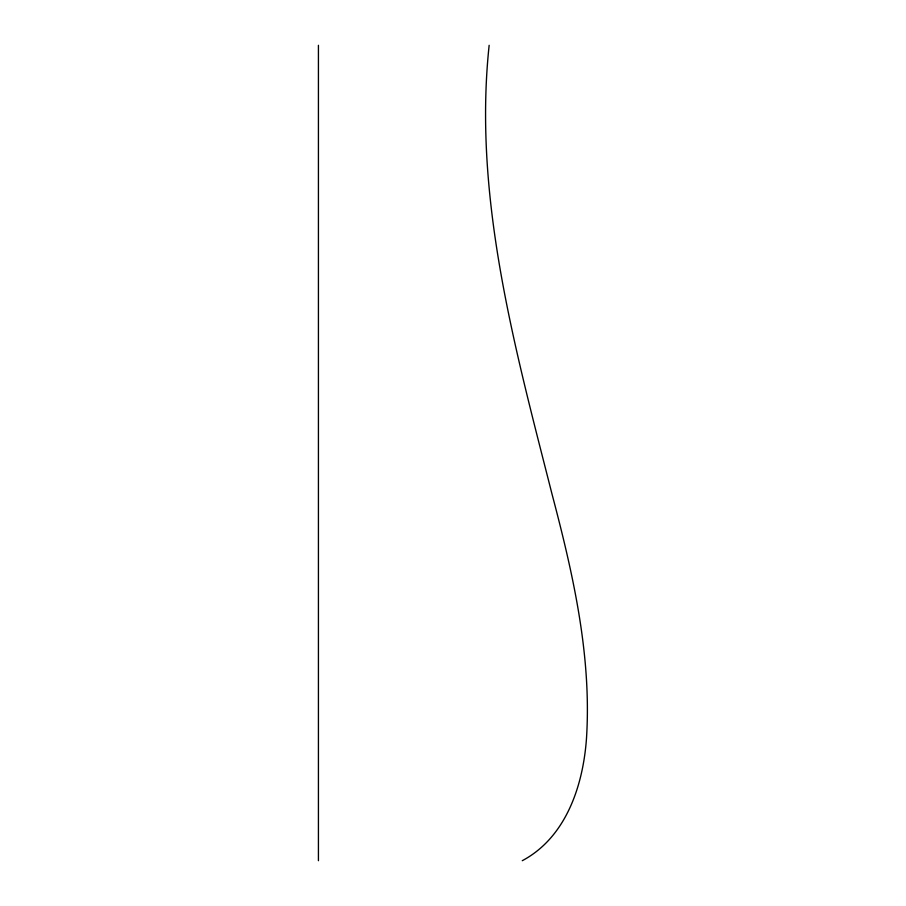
<?xml version="1.0" encoding="UTF-8"?>
<svg xmlns="http://www.w3.org/2000/svg" width="906" height="906" viewBox="0 0 906 906"><rect width="100%" height="100%" fill="white"/><g stroke="black" fill="none" stroke-linecap="round" stroke-linejoin="round"><path stroke-width="1.36" d="M489.149 45.3C472.943 197.259 514.97 347.961 551.969 493.917C572.954 573.487 591.754 655.536 586.488 738.39C583.158 785.208 566.318 837.235 522.275 860.7M318.425 45.3L318.425 860.7"/></g></svg>
